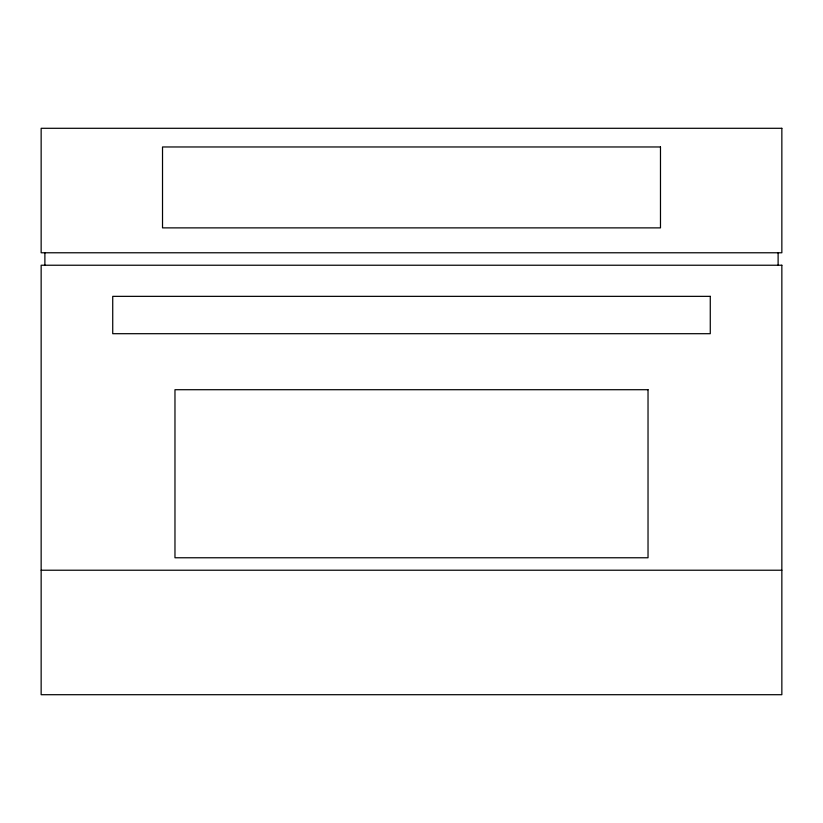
<?xml version="1.0" encoding="UTF-8"?>
<svg xmlns="http://www.w3.org/2000/svg" width="823" height="823" viewBox="0 0 823 823"><rect width="100%" height="100%" fill="white"/><g stroke="black" fill="none" stroke-linecap="round" stroke-linejoin="round"><path stroke-width="1.23" d="M41.15 570.226L781.85 570.226M778.116 252.774L778.116 265.232M44.884 252.774L44.884 265.232M781.85 128.295L41.15 128.295L41.15 252.774L781.85 252.774L781.85 128.295M660.478 146.967L162.522 146.967L162.522 227.878L660.478 227.878L660.478 146.967M781.85 265.232L41.15 265.232L41.15 694.705L781.85 694.705L781.85 265.232M710.27 296.352L112.73 296.352L112.73 333.696L710.27 333.696L710.27 296.352M648.03 389.711L174.97 389.711L174.97 557.768L648.03 557.768L648.03 389.711"/></g></svg>
